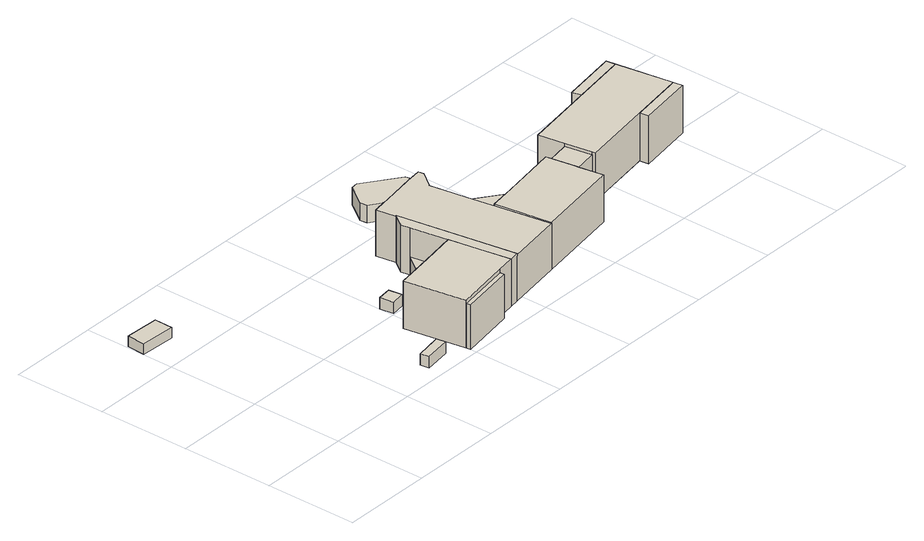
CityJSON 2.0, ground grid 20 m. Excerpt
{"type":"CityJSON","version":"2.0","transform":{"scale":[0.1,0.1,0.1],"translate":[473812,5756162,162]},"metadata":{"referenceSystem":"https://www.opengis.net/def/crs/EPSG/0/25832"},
"CityObjects":{
"building1":{"type":"Building","attributes":{"Gemeindeschluessel":"05711000","BezugspunktDach":"2000","function":"31001_9998","measuredHeight":2.47},"address":[{"country":"Germany","locality":"Bielefeld","thoroughfareNumber":"461","thoroughfareName":"Senner Hellweg"}],"geometry":[{"type":"Solid","lod":"1","boundaries":[[[[0,1,2,3]],[[4,5,6,7]],[[4,7,3,2]],[[5,4,2,1]],[[6,5,1,0]],[[7,6,0,3]]]]}]},
"building2":{"type":"Building","attributes":{"Gemeindeschluessel":"05711000","BezugspunktDach":"2000","function":"31001_9998","measuredHeight":2.54},"address":[{"country":"Germany","locality":"Bielefeld","thoroughfareNumber":"461","thoroughfareName":"Senner Hellweg"}],"geometry":[{"type":"Solid","lod":"1","boundaries":[[[[8,9,10,11]],[[12,13,14,15]],[[12,15,11,10]],[[13,12,10,9]],[[14,13,9,8]],[[15,14,8,11]]]]}]},
"building3":{"type":"Building","attributes":{"Gemeindeschluessel":"05711000","BezugspunktDach":"2000","function":"31001_9998","measuredHeight":2.76},"address":[{"country":"Germany","locality":"Bielefeld","thoroughfareNumber":"461","thoroughfareName":"Senner Hellweg"}],"geometry":[{"type":"Solid","lod":"1","boundaries":[[[[16,17,18,19]],[[20,21,22,23]],[[20,23,19,18]],[[21,20,18,17]],[[22,21,17,16]],[[23,22,16,19]]]]}]},
"building4":{"type":"Building","attributes":{"name":"Das Bunte Haus","Gemeindeschluessel":"05711000","function":"31001_1100"},"address":[{"country":"Germany","locality":"Bielefeld","thoroughfareNumber":"461","thoroughfareName":"Senner Hellweg"}],"children":["building4-1","building4-2","building4-3","building4-4","building4-5","building4-6","building4-7","building4-8","building4-9","building4-10","building4-11","building4-12","building4-13"]},
"building4-1":{"type":"BuildingPart","attributes":{"BezugspunktDach":"2000","measuredHeight":11.09},"parents":["building4"],"geometry":[{"type":"Solid","lod":"1","boundaries":[[[[24,25,26,27,28,29,30,31,32,33]],[[34,35,36,37,38,39,40,41,42,43]],[[34,43,33,32]],[[35,34,32,31]],[[36,35,31,30]],[[37,36,30,29]],[[38,37,29,28]],[[39,38,28,27]],[[40,39,27,26]],[[41,40,26,25]],[[42,41,25,24]],[[43,42,24,33]]]]}]},
"building4-2":{"type":"BuildingPart","attributes":{"BezugspunktDach":"2000","measuredHeight":11.03},"parents":["building4"],"geometry":[{"type":"Solid","lod":"1","boundaries":[[[[44,45,46,47,48,49,50]],[[51,52,53,54,55,56,57]],[[51,57,50,49]],[[52,51,49,48]],[[53,52,48,47]],[[54,53,47,46]],[[55,54,46,45]],[[56,55,45,44]],[[57,56,44,50]]]]}]},
"building4-3":{"type":"BuildingPart","attributes":{"BezugspunktDach":"2000","measuredHeight":3.99},"parents":["building4"],"geometry":[{"type":"Solid","lod":"1","boundaries":[[[[58,59,60]],[[53,61,54]],[[53,54,60,59]],[[61,53,59,58]],[[54,61,58,60]]]]}]},
"building4-4":{"type":"BuildingPart","attributes":{"BezugspunktDach":"2000","measuredHeight":10.23},"parents":["building4"],"geometry":[{"type":"Solid","lod":"1","boundaries":[[[[62,63,64,65,66]],[[56,61,67,35,34]],[[56,34,66,65]],[[61,56,65,64]],[[67,61,64,63]],[[35,67,63,62]],[[34,35,62,66]]]]}]},
"building4-5":{"type":"BuildingPart","attributes":{"BezugspunktDach":"2000","measuredHeight":9.48},"parents":["building4"],"geometry":[{"type":"Solid","lod":"1","boundaries":[[[[68,69,70]],[[71,42,72]],[[71,72,70,69]],[[42,71,69,68]],[[72,42,68,70]]]]}]},
"building4-6":{"type":"BuildingPart","attributes":{"BezugspunktDach":"2000","measuredHeight":11.09},"parents":["building4"],"geometry":[{"type":"Solid","lod":"1","boundaries":[[[[73,74,75,76,77,78,79,80]],[[43,71,72,81,82,83,84,85]],[[43,85,80,79]],[[71,43,79,78]],[[72,71,78,77]],[[81,72,77,76]],[[82,81,76,75]],[[83,82,75,74]],[[84,83,74,73]],[[85,84,73,80]]]]}]},
"building4-7":{"type":"BuildingPart","attributes":{"BezugspunktDach":"2000","measuredHeight":9.77},"parents":["building4"],"geometry":[{"type":"Solid","lod":"1","boundaries":[[[[86,87,88,89]],[[90,51,57,91]],[[90,91,89,88]],[[51,90,88,87]],[[57,51,87,86]],[[91,57,86,89]]]]}]},
"building4-8":{"type":"BuildingPart","attributes":{"BezugspunktDach":"2000","measuredHeight":3.88},"parents":["building4"],"geometry":[{"type":"Solid","lod":"1","boundaries":[[[[92,93,94,95,96,97,98]],[[37,99,100,101,102,103,39]],[[37,39,98,97]],[[99,37,97,96]],[[100,99,96,95]],[[101,100,95,94]],[[102,101,94,93]],[[103,102,93,92]],[[39,103,92,98]]]]}]},
"building4-9":{"type":"BuildingPart","attributes":{"BezugspunktDach":"2000","measuredHeight":9.75},"parents":["building4"],"geometry":[{"type":"Solid","lod":"1","boundaries":[[[[104,105,106,107]],[[83,82,108,109]],[[83,109,107,106]],[[82,83,106,105]],[[108,82,105,104]],[[109,108,104,107]]]]}]},
"building4-10":{"type":"BuildingPart","attributes":{"BezugspunktDach":"2000","measuredHeight":11.15},"parents":["building4"],"geometry":[{"type":"Solid","lod":"1","boundaries":[[[[110,111,112,113,114,115,116,117]],[[118,109,108,119,120,121,122,123]],[[118,123,117,116]],[[109,118,116,115]],[[108,109,115,114]],[[119,108,114,113]],[[120,119,113,112]],[[121,120,112,111]],[[122,121,111,110]],[[123,122,110,117]]]]}]},
"building4-11":{"type":"BuildingPart","attributes":{"BezugspunktDach":"2000","measuredHeight":11.15},"parents":["building4"],"geometry":[{"type":"Solid","lod":"1","boundaries":[[[[110,117,124,125]],[[126,123,122,127]],[[126,127,125,124]],[[123,126,124,117]],[[122,123,117,110]],[[127,122,110,125]]]]}]},
"building4-12":{"type":"BuildingPart","attributes":{"BezugspunktDach":"2000","measuredHeight":11.15},"parents":["building4"],"geometry":[{"type":"Solid","lod":"1","boundaries":[[[[128,129,112,111]],[[120,130,131,121]],[[120,121,111,112]],[[130,120,112,129]],[[131,130,129,128]],[[121,131,128,111]]]]}]},
"building4-13":{"type":"BuildingPart","attributes":{"BezugspunktDach":"2000","measuredHeight":3.81},"address":[{"country":"Germany","locality":"Bielefeld","thoroughfareNumber":"461","thoroughfareName":"Senner Hellweg"}],"parents":["building4"],"geometry":[{"type":"Solid","lod":"1","boundaries":[[[[132,133,134,135,136,137,138,139,140,141,142]],[[143,144,145,146,147,148,149,150,151,152,153]],[[143,153,142,141]],[[144,143,141,140]],[[145,144,140,139]],[[146,145,139,138]],[[147,146,138,137]],[[148,147,137,136]],[[149,148,136,135]],[[150,149,135,134]],[[151,150,134,133]],[[152,151,133,132]],[[153,152,132,142]]]]}]}
},
"vertices":[
[5,507,28],[3,468,28],[79,464,28],[80,504,28],[79,464,5],[3,468,5],[5,507,5],[80,504,5],
[344,49,42],[285,39,42],[288,20,42],[347,29,42],[288,20,17],[285,39,17],[344,49,17],[347,29,17],
[418,225,41],[388,221,41],[392,191,41],[422,196,41],[392,191,16],[388,221,16],[418,225,16],[422,196,16],
[666,243,116],[653,322,116],[678,356,116],[676,368,116],[646,364,116],[567,351,116],[524,344,116],[531,301,116],[572,44,116],[696,64,116],[572,44,16],[531,301,16],[524,344,16],[567,351,16],[646,364,16],[676,368,16],[678,356,16],[653,322,16],[666,243,16],[696,64,16],
[549,40,120],[538,106,120],[527,172,120],[446,158,120],[364,145,120],[386,13,120],[508,33,120],[386,13,16],[364,145,16],[446,158,16],[527,172,16],[538,106,16],[549,40,16],[508,33,16],
[514,253,56],[446,158,56],[527,172,56],[514,253,16],
[531,301,119],[511,273,119],[514,253,119],[549,40,119],[572,44,119],[511,273,16],
[666,243,111],[676,186,111],[733,195,111],[676,186,16],[733,195,16],
[873,151,119],[874,151,119],[864,209,119],[863,217,119],[733,195,119],[676,186,119],[696,64,119],[883,95,119],[863,217,16],[864,209,16],[874,151,16],[873,151,16],[883,95,16],
[508,33,113],[386,13,113],[387,3,113],[509,23,113],[387,3,16],[509,23,16],
[675,372,55],[674,377,55],[627,411,55],[624,410,55],[609,408,55],[567,351,55],[676,368,55],[609,408,16],[624,410,16],[627,411,16],[674,377,16],[675,372,16],
[919,218,114],[864,209,114],[874,151,114],[929,160,114],[919,218,16],[929,160,16],
[1210,199,120],[1190,321,120],[1068,301,120],[910,275,120],[919,218,120],[929,160,120],[930,153,120],[1088,179,120],[930,153,16],[910,275,16],[1068,301,16],[1190,321,16],[1210,199,16],[1088,179,16],
[1091,159,120],[1213,179,120],[1091,159,16],[1213,179,16],
[1187,341,120],[1064,321,120],[1064,321,16],[1187,341,16],
[721,436,56],[645,490,56],[630,488,56],[598,442,56],[600,427,56],[624,410,56],[627,411,56],[674,377,56],[675,372,56],[692,375,56],[724,420,56],[692,375,18],[675,372,18],[674,377,18],[627,411,18],[624,410,18],[600,427,18],[598,442,18],[630,488,18],[645,490,18],[721,436,18],[724,420,18]
]}
